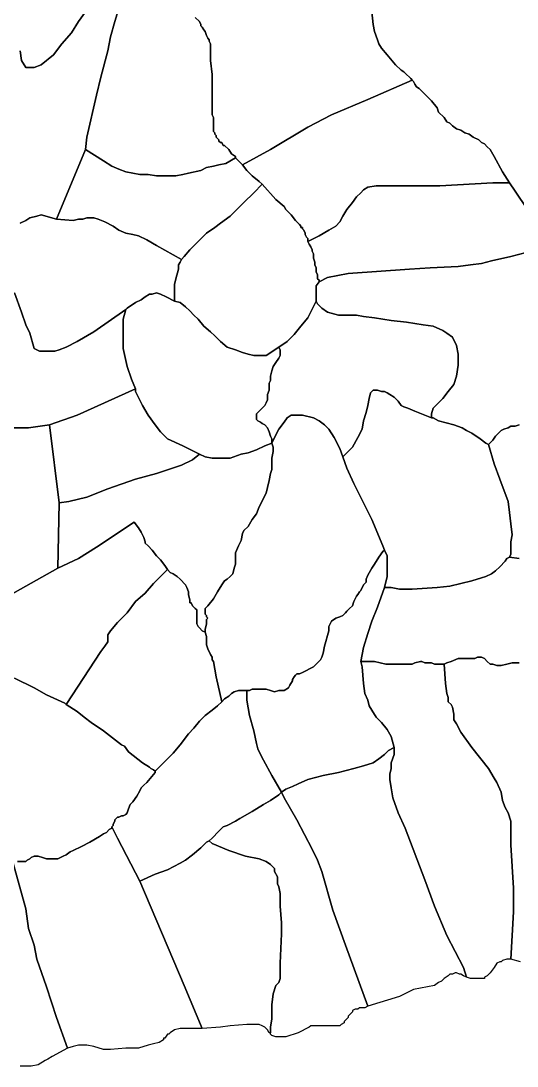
# Model space of a CAD drawing. Extents: x 20 to 266, y 22 to 174.
# Drawn here: x 184.5 to 214.7, y 33.4 to 97.1 of the extents above; entities that cross this region are included whole.
import ezdxf

# ---------------------------------------------------------------- set-up
doc = ezdxf.new("R2010")
doc.units = 0
doc.layers.add('KAREMO', color=7, linetype='CONTINUOUS')

msp = doc.modelspace()

# ---------------------------------------------------------------- linework, layer by layer
at = {"layer": 'KAREMO', "color": 2}
for points in [[(184.411303, 95.238376), (184.495973, 94.645653), (184.749983, 94.222281), (184.91932, 94.222281), (185.258001, 94.222281), (185.681352, 94.391628), (186.443384, 94.984351), (186.951401, 95.661752), (187.544093, 96.339148), (187.967444, 97.016549), (188.390791, 97.609272), (188.729472, 98.032648), (188.983482, 98.286672), (189.237493, 98.540697), (189.660844, 98.625371), (190.422872, 98.625371), (190.676883, 98.710044), (190.168862, 97.016549), (189.914855, 96.085127), (189.745514, 95.238376), (189.322163, 93.629554), (189.068153, 92.528782), (188.475461, 89.988538), (188.390791, 89.226464)], [(195.079726, 97.270574), (195.333733, 97.016549), (195.418403, 96.847198), (195.418403, 96.762524), (195.503073, 96.67785), (195.587743, 96.508499), (195.672414, 96.423826), (195.757084, 96.169801), (195.841754, 96.00045), (195.926424, 95.915776), (195.926424, 95.831103), (196.011094, 95.661752), (196.011094, 95.577078), (196.011094, 95.492401), (196.011094, 95.407727), (196.011094, 95.323053), (196.011094, 95.238376), (196.011094, 95.069029), (196.011094, 94.984351), (196.011094, 94.645653), (196.095765, 93.798905), (196.095765, 93.290856), (196.095765, 92.274757), (196.095765, 91.851385), (196.095765, 91.59736), (196.095765, 91.343335), (196.180435, 91.173984), (196.180435, 90.91996), (196.180435, 90.835286), (196.180435, 90.665939), (196.180435, 90.581261), (196.180435, 90.496588), (196.180435, 90.411914), (196.180435, 90.327237), (196.265105, 90.242563), (196.265105, 90.157889), (196.349775, 90.073212), (196.349775, 89.988538), (196.434445, 89.903864), (196.519116, 89.819187), (196.519116, 89.734513), (196.603786, 89.64984), (196.688456, 89.64984), (196.773126, 89.480489), (196.857793, 89.480489), (197.111803, 89.226464), (197.281144, 88.972439), (197.535154, 88.803092), (197.535154, 88.718415), (196.942463, 88.379716), (196.519116, 88.295043), (196.180435, 88.210365), (195.757084, 88.125692), (195.418403, 87.956344), (194.656375, 87.786993), (194.317694, 87.702319), (193.894343, 87.617642), (193.640333, 87.617642), (193.301655, 87.617642), (192.708964, 87.617642), (192.200943, 87.702319), (191.692922, 87.702319), (191.269574, 87.786993), (190.846223, 87.871667), (190.422872, 88.041018), (189.999521, 88.210365), (189.491504, 88.549067), (188.390791, 89.226464), (188.475461, 89.988538), (189.068153, 92.528782), (189.322163, 93.629554), (189.745514, 95.238376), (189.914855, 96.085127), (190.168862, 97.016549), (190.676883, 98.710044)], [(188.390791, 97.609272), (187.967444, 97.016549), (187.544093, 96.339148), (186.951401, 95.661752), (186.443384, 94.984351), (185.681352, 94.391628), (185.258001, 94.222281), (184.91932, 94.222281), (184.749983, 94.222281), (184.495973, 94.645653), (184.411302, 95.238376)], [(205.832816, 97.609272), (205.917486, 96.847198), (206.002156, 96.423826), (206.171497, 95.915776), (206.256167, 95.661752), (206.425507, 95.407727), (206.764188, 94.984351), (207.272206, 94.391628), (207.610886, 94.05293), (207.780227, 93.968256), (207.949567, 93.798905), (208.118908, 93.629554), (208.203578, 93.54488), (208.288248, 93.460207), (205.578805, 92.274757), (203.377387, 91.343335), (201.937994, 90.581261), (199.651906, 89.226464), (197.958505, 88.295043), (197.789165, 88.46439), (197.535154, 88.718415), (197.535154, 88.803092), (197.281144, 88.972439), (197.111803, 89.226464), (196.857793, 89.480489), (196.773126, 89.480489), (196.688456, 89.64984), (196.603786, 89.64984), (196.519116, 89.734513), (196.519116, 89.819187), (196.434445, 89.903864), (196.349775, 89.988538), (196.349775, 90.073212), (196.265105, 90.157889), (196.265105, 90.242563), (196.180435, 90.327237), (196.180435, 90.411914), (196.180435, 90.496588), (196.180435, 90.581261), (196.180435, 90.665939), (196.180435, 90.835286), (196.180435, 90.91996), (196.180435, 91.173984), (196.095765, 91.343335), (196.095765, 91.59736), (196.095765, 91.851385), (196.095765, 92.274757), (196.095765, 93.290856), (196.095765, 93.798905), (196.011094, 94.645653), (196.011094, 94.984351), (196.011094, 95.069029), (196.011094, 95.238376), (196.011094, 95.323053), (196.011094, 95.407727), (196.011094, 95.492401), (196.011094, 95.577078), (196.011094, 95.661752), (195.926424, 95.831103), (195.926424, 95.915776), (195.841754, 96.00045), (195.757084, 96.169801), (195.672414, 96.423826), (195.587743, 96.508499), (195.503073, 96.67785), (195.418403, 96.762524), (195.418403, 96.847198), (195.333733, 97.016549), (195.079726, 97.270574)], [(215.31586, 85.585448), (214.553828, 86.686221), (214.215147, 87.19427), (213.7918, 87.871667), (213.283779, 88.803092), (213.029768, 89.226464), (212.860428, 89.395815), (212.691087, 89.565162), (212.521747, 89.64984), (212.352407, 89.819187), (212.013729, 89.988538), (211.759719, 90.157889), (211.505708, 90.242563), (211.251698, 90.411914), (210.997687, 90.496588), (210.743677, 90.665939), (210.574336, 90.835286), (210.404999, 90.91996), (210.235659, 91.173984), (209.896978, 91.512686), (209.812308, 91.766711), (209.473627, 92.190083), (209.219617, 92.444108), (208.965606, 92.698133), (208.711599, 92.952157), (208.542259, 93.036831), (208.457588, 93.206182), (208.372918, 93.375533), (208.288248, 93.460207), (208.203578, 93.54488), (208.118908, 93.629554), (207.949567, 93.798905), (207.780227, 93.968256), (207.610886, 94.05293), (207.272206, 94.391628), (206.764188, 94.984351), (206.425507, 95.407727), (206.256167, 95.661752), (206.171497, 95.915776), (206.002156, 96.423826), (205.917486, 96.847198), (205.832816, 97.609272)], [(214.215147, 87.19427), (213.199109, 87.19427), (209.981648, 87.024919), (208.288248, 87.024919), (206.679518, 87.024919), (206.086826, 87.024919), (205.578805, 86.940245), (205.324795, 86.770894), (205.155458, 86.601547), (204.901447, 86.347522), (204.647437, 86.00882), (204.308756, 85.585448), (204.054745, 85.162072), (203.885405, 84.823374), (203.631394, 84.569349), (203.208047, 84.315325), (202.615356, 83.976626), (201.937994, 83.637928), (201.937994, 83.807275), (201.853327, 83.891953), (201.768657, 84.0613), (201.768657, 84.145977), (201.683987, 84.315325), (201.599317, 84.399998), (201.599317, 84.484676), (201.514647, 84.484676), (201.514647, 84.569349), (201.429976, 84.654023), (201.345306, 84.7387), (201.175966, 84.908048), (200.921955, 85.24675), (200.752615, 85.416097), (200.667945, 85.500774), (200.583274, 85.585448), (200.498604, 85.754796), (199.990587, 86.178171), (199.143885, 87.109593), (198.974544, 87.278944), (198.551193, 87.617642), (198.212516, 87.956344), (197.958505, 88.295043), (199.651906, 89.226464), (201.937994, 90.581261), (203.377387, 91.343335), (205.578805, 92.274757), (208.288248, 93.460207), (208.372918, 93.375533), (208.457588, 93.206182), (208.542259, 93.036831), (208.711599, 92.952157), (208.965606, 92.698133), (209.219617, 92.444108), (209.473627, 92.190083), (209.812308, 91.766711), (209.896978, 91.512686), (210.235659, 91.173984), (210.404999, 90.91996), (210.574336, 90.835286), (210.743677, 90.665939), (210.997687, 90.496588), (211.251698, 90.411914), (211.505708, 90.242563), (211.759719, 90.157889), (212.013729, 89.988538), (212.352407, 89.819187), (212.521747, 89.64984), (212.691087, 89.565162), (212.860428, 89.395815), (213.029768, 89.226464), (213.283779, 88.803092), (213.7918, 87.871667), (214.215147, 87.19427)], [(188.390791, 89.226464), (186.61272, 84.992725), (185.681352, 85.24675), (185.427341, 85.162072), (185.00399, 85.077399), (184.749983, 84.908048), (184.411302, 84.7387)], [(197.535154, 88.718415), (197.789165, 88.46439), (197.958505, 88.295043), (198.212516, 87.956344), (198.551193, 87.617642), (198.974544, 87.278944), (199.143885, 87.109593), (198.635863, 86.601547), (198.043176, 86.00882), (197.196474, 85.162072), (196.603786, 84.7387), (196.265105, 84.484676), (195.757084, 84.145977), (194.741045, 83.129878), (194.402364, 82.706503), (194.233024, 82.537155), (192.708964, 83.383903), (192.116273, 83.722602), (191.608255, 83.976626), (191.269574, 84.0613), (190.846223, 84.145977), (190.422872, 84.315325), (190.084191, 84.569349), (189.576174, 84.823374), (189.152823, 84.992725), (188.898812, 85.077399), (188.729472, 85.077399), (188.475461, 85.077399), (188.221454, 84.992725), (187.967444, 84.992725), (187.628763, 84.908048), (186.61272, 84.992725), (188.390791, 89.226464), (189.491504, 88.549067), (189.999521, 88.210365), (190.422872, 88.041018), (190.846223, 87.871667), (191.269574, 87.786993), (191.692922, 87.702319), (192.200943, 87.702319), (192.708964, 87.617642), (193.301655, 87.617642), (193.640333, 87.617642), (193.894343, 87.617642), (194.317694, 87.702319), (194.656375, 87.786993), (195.418403, 87.956344), (195.757084, 88.125692), (196.180435, 88.210365), (196.519116, 88.295043), (196.942463, 88.379716), (197.535154, 88.718415)], [(215.23119, 82.960527), (214.299818, 82.706503), (213.114438, 82.452478), (212.521747, 82.283131), (211.844389, 82.198453), (211.082357, 82.11378), (209.388957, 82.029106), (208.118908, 81.944429), (204.393426, 81.690404), (203.123377, 81.436383), (202.615355, 81.182358), (202.615355, 81.267032), (202.530685, 81.351706), (202.530685, 81.436383), (202.530685, 81.521057), (202.530685, 81.60573), (202.446015, 81.775081), (202.446015, 82.029106), (202.361345, 82.198453), (202.361345, 82.367804), (202.276675, 82.621829), (202.276675, 82.706503), (202.276675, 82.875854), (202.192005, 83.045201), (202.192005, 83.129878), (202.107334, 83.299226), (202.022664, 83.468577), (201.937994, 83.637928), (202.615355, 83.976626), (203.208047, 84.315325), (203.631394, 84.569349), (203.885405, 84.823374), (204.054745, 85.162073), (204.308756, 85.585448), (204.647437, 86.00882), (204.901447, 86.347522), (205.155458, 86.601547), (205.324795, 86.770894), (205.578805, 86.940245), (206.086826, 87.024919), (206.679518, 87.024919), (208.288248, 87.024919), (209.981648, 87.024919), (213.199109, 87.19427), (214.215147, 87.19427), (214.553828, 86.686221), (215.31586, 85.585448)], [(201.937994, 83.637928), (202.022664, 83.468577), (202.107334, 83.299226), (202.192005, 83.129878), (202.192005, 83.045201), (202.276675, 82.875854), (202.276675, 82.706503), (202.276675, 82.621829), (202.361345, 82.367804), (202.361345, 82.198453), (202.446015, 82.029106), (202.446015, 81.775081), (202.530685, 81.60573), (202.530685, 81.521057), (202.530685, 81.436383), (202.530685, 81.351706), (202.615355, 81.267032), (202.615355, 81.182358), (202.446015, 80.928333), (202.446015, 80.504958), (202.446015, 80.081586), (202.446015, 79.996908), (201.937994, 78.98081), (201.514646, 78.472764), (201.091296, 77.964714), (200.667945, 77.541339), (200.159927, 77.20264), (199.397895, 76.694591), (199.143885, 76.694591), (198.974544, 76.694591), (198.635863, 76.694591), (198.297186, 76.779265), (197.958505, 76.863942), (197.535154, 77.033289), (197.027133, 77.20264), (196.603786, 77.541339), (196.265105, 77.880037), (196.011094, 78.134062), (195.587743, 78.472764), (195.249063, 78.896136), (194.995056, 79.150161), (194.741045, 79.404185), (194.487034, 79.65821), (194.148354, 79.912235), (193.809673, 79.996908), (193.809673, 80.504958), (193.809673, 80.674309), (193.809673, 81.013007), (193.894343, 81.351706), (194.063683, 81.944429), (194.063683, 82.198453), (194.148354, 82.367804), (194.233024, 82.537155), (194.402364, 82.706503), (194.741045, 83.129878), (195.757084, 84.145977), (196.265105, 84.484676), (196.603786, 84.7387), (197.196474, 85.162073), (198.043176, 86.00882), (198.635863, 86.601547), (199.143885, 87.109593), (199.990587, 86.178171), (200.498604, 85.754796), (200.583274, 85.585448), (200.667945, 85.500774), (200.752615, 85.416097), (200.921955, 85.24675), (201.175966, 84.908048), (201.345306, 84.7387), (201.429976, 84.654023), (201.514646, 84.569349), (201.514646, 84.484676), (201.599317, 84.484676), (201.599317, 84.399998), (201.683987, 84.315325), (201.768657, 84.145977), (201.768657, 84.0613), (201.853327, 83.891953), (201.937994, 83.807275), (201.937994, 83.637928)], [(186.61272, 84.992725), (187.628763, 84.908048), (187.967444, 84.992725), (188.221454, 84.992725), (188.475461, 85.077399), (188.729472, 85.077399), (188.898812, 85.077399), (189.152823, 84.992725), (189.576174, 84.823374), (190.084191, 84.569349), (190.422872, 84.315325), (190.846223, 84.145977), (191.269574, 84.0613), (191.608255, 83.976626), (192.116273, 83.722602), (192.708964, 83.383903), (194.233024, 82.537155), (194.148354, 82.367804), (194.063684, 82.198453), (194.063684, 81.944429), (193.894343, 81.351706), (193.809673, 81.013007), (193.809673, 80.674309), (193.809673, 80.504958), (193.809673, 79.996908), (193.301655, 80.250933), (192.962975, 80.420284), (192.708964, 80.504958), (192.454953, 80.420284), (192.285613, 80.420284), (192.031602, 80.250933), (191.777592, 80.081586), (191.438915, 79.912235), (190.930893, 79.573536), (190.846223, 79.488859), (188.898812, 78.134062), (187.882773, 77.541339), (187.205412, 77.20264), (186.782061, 77.033289), (186.528054, 76.948616), (186.189373, 76.948616), (185.850692, 76.948616), (185.596682, 76.948616), (185.427341, 77.033289), (185.258001, 77.117967), (185.00399, 78.049388), (184.749983, 78.557437), (184.495973, 79.319512), (184.072622, 80.504958)], [(184.411303, 84.7387), (184.749983, 84.908048), (185.00399, 85.077399), (185.427341, 85.162072), (185.681352, 85.24675), (186.612721, 84.992725)], [(214.807839, 72.460848), (214.553828, 72.376175), (214.384488, 72.376175), (214.299818, 72.376175), (214.130477, 72.291501), (213.876467, 72.206827), (213.70713, 72.12215), (213.537789, 71.952803), (213.368449, 71.783452), (213.199109, 71.529427), (212.945098, 71.275402), (212.775758, 71.360076), (212.437077, 71.614101), (211.929059, 71.952803), (211.590378, 72.12215), (211.336368, 72.291501), (210.828347, 72.460848), (209.896978, 72.714873), (209.558297, 72.884224), (209.473627, 72.884224), (209.473627, 73.138249), (209.558297, 73.476947), (210.150989, 74.06967), (210.489666, 74.493046), (210.828347, 74.916422), (210.997687, 75.424467), (211.082357, 76.101868), (211.082357, 76.440566), (211.082357, 76.779265), (210.997687, 77.287314), (210.743677, 77.795363), (210.404999, 78.049388), (210.150989, 78.218739), (209.558297, 78.472764), (208.965606, 78.557438), (207.949567, 78.726788), (207.018195, 78.811462), (206.002156, 78.98081), (205.324795, 79.065487), (204.901447, 79.150161), (204.308756, 79.150161), (203.800735, 79.150161), (203.123377, 79.319512), (202.784696, 79.573536), (202.530685, 79.827561), (202.446015, 79.996908), (202.446015, 80.081586), (202.446015, 80.504958), (202.446015, 80.928333), (202.615356, 81.182358), (203.123377, 81.436383), (204.393426, 81.690404), (208.118908, 81.944429), (209.388957, 82.029106), (211.082357, 82.11378), (211.844389, 82.198453), (212.521747, 82.283131), (213.114438, 82.452478), (214.299818, 82.706503), (215.23119, 82.960527)], [(184.072622, 80.504958), (184.495973, 79.319512), (184.749983, 78.557437), (185.00399, 78.049388), (185.258001, 77.117967), (185.427341, 77.033289), (185.596682, 76.948616), (185.850692, 76.948616), (186.189373, 76.948616), (186.528054, 76.948616), (186.782061, 77.033289), (187.205412, 77.20264), (187.882773, 77.541339), (188.898812, 78.134062), (190.846223, 79.488859)], [(193.809673, 79.996908), (194.148354, 79.912235), (194.487034, 79.65821), (194.741045, 79.404185), (194.995056, 79.150161), (195.249063, 78.896136), (195.587743, 78.472764), (196.011094, 78.134062), (196.265105, 77.880037), (196.603786, 77.541339), (197.027133, 77.20264), (197.535154, 77.033289), (197.958505, 76.863942), (198.297186, 76.779265), (198.635863, 76.694591), (198.974544, 76.694591), (199.143885, 76.694591), (199.397895, 76.694591), (200.159927, 77.20264), (200.244594, 77.033289), (200.244594, 76.863942), (200.244594, 76.694591), (200.159927, 76.52524), (199.990587, 76.271215), (199.821246, 76.017194), (199.736576, 75.763169), (199.651906, 75.424467), (199.651906, 75.170443), (199.567236, 75.001095), (199.567236, 74.831744), (199.567236, 74.57772), (199.482565, 74.323695), (199.482565, 74.154348), (199.482565, 73.984997), (199.397895, 73.815646), (199.313225, 73.646298), (198.974544, 73.3076), (198.889874, 73.222922), (198.805204, 73.138249), (198.805204, 72.968898), (198.805204, 72.884224), (198.805204, 72.79955), (198.889874, 72.714873), (199.059214, 72.630199), (199.143885, 72.545526), (199.313225, 72.460848), (199.482565, 72.291501), (199.567236, 72.037476), (199.651906, 71.783452), (199.736576, 71.614101), (199.736576, 71.360076), (199.313225, 71.190728), (198.805204, 70.936704), (198.297186, 70.767353), (197.873835, 70.682679), (197.196474, 70.428654), (196.519116, 70.428654), (196.095765, 70.428654), (195.672414, 70.513328), (195.333733, 70.682679), (195.164392, 70.767353), (194.317694, 71.190728), (193.386322, 71.614101), (192.962974, 72.037476), (192.624294, 72.460848), (192.200943, 73.053575), (191.862262, 73.646298), (191.438915, 74.493046), (191.438915, 74.662397), (191.184904, 75.25512), (190.930893, 76.017194), (190.676883, 77.117967), (190.676883, 77.880037), (190.676883, 78.896136), (190.846223, 79.488859), (190.930893, 79.573536), (191.438915, 79.912235), (191.777592, 80.081586), (192.031602, 80.250933), (192.285613, 80.420284), (192.454953, 80.420284), (192.708964, 80.504958), (192.962974, 80.420284), (193.301655, 80.250933), (193.809673, 79.996908)], [(209.473627, 72.884224), (208.457588, 73.3076), (208.034237, 73.476947), (207.780227, 73.561624), (207.610886, 73.646298), (207.441546, 73.900323), (207.187535, 74.154347), (206.933528, 74.323695), (206.764188, 74.408372), (206.594848, 74.493046), (206.425507, 74.493046), (206.171497, 74.57772), (205.917486, 74.57772), (205.748146, 74.408372), (205.663475, 74.06967), (205.578805, 73.646298), (205.494135, 73.222922), (205.324795, 72.714873), (205.240128, 72.206827), (204.986117, 71.698778), (204.647437, 71.106051), (204.054745, 70.513328), (203.885405, 71.021377), (203.546728, 71.698778), (203.208047, 72.206827), (202.954036, 72.460848), (202.615356, 72.714873), (202.276675, 72.884224), (201.599317, 73.053575), (201.260636, 73.053575), (200.921955, 73.053575), (200.667945, 72.884224), (200.498604, 72.630199), (200.159927, 72.206827), (199.990587, 71.868125), (199.736576, 71.360076), (199.736576, 71.614101), (199.651906, 71.783452), (199.567236, 72.037476), (199.482565, 72.291501), (199.313225, 72.460848), (199.143885, 72.545526), (199.059214, 72.630199), (198.889874, 72.714873), (198.805204, 72.79955), (198.805204, 72.884224), (198.805204, 72.968898), (198.805204, 73.138249), (198.889874, 73.222922), (198.974544, 73.3076), (199.313225, 73.646298), (199.397895, 73.815646), (199.482565, 73.984997), (199.482565, 74.154347), (199.482565, 74.323695), (199.567236, 74.57772), (199.567236, 74.831744), (199.567236, 75.001095), (199.651906, 75.170443), (199.651906, 75.424467), (199.736576, 75.763169), (199.821246, 76.017194), (199.990587, 76.271215), (200.159927, 76.52524), (200.244594, 76.694591), (200.244594, 76.863942), (200.244594, 77.033289), (200.159927, 77.20264), (200.667945, 77.541339), (201.091296, 77.964714), (201.514647, 78.472764), (201.937994, 78.98081), (202.446015, 79.996908), (202.530685, 79.827561), (202.784696, 79.573536), (203.123377, 79.319512), (203.800735, 79.150161), (204.308756, 79.150161), (204.901447, 79.150161), (205.324795, 79.065487), (206.002156, 78.98081), (207.018195, 78.811462), (207.949567, 78.726788), (208.965606, 78.557437), (209.558297, 78.472764), (210.150989, 78.218739), (210.404999, 78.049388), (210.743677, 77.795363), (210.997687, 77.287314), (211.082357, 76.779265), (211.082357, 76.440566), (211.082357, 76.101868), (210.997687, 75.424467), (210.828347, 74.916422), (210.489666, 74.493046), (210.150989, 74.06967), (209.558297, 73.476947), (209.473627, 73.138249), (209.473627, 72.884224), (209.558297, 72.884224), (209.896978, 72.714873), (210.828347, 72.460848), (211.336368, 72.291501), (211.590378, 72.12215), (211.929059, 71.952802), (212.437077, 71.614101), (212.775758, 71.360076), (212.945098, 71.275402), (213.283779, 70.089956), (213.62246, 69.158531), (214.130477, 67.803734), (214.215147, 67.126337), (214.299818, 66.448936), (214.384488, 65.77154), (214.299818, 65.348164), (214.299818, 64.840115), (214.299818, 64.58609), (214.215147, 64.416742), (214.045807, 64.332069), (213.961137, 64.162718), (213.62246, 63.824019), (213.368449, 63.569995), (213.114438, 63.400644), (212.775758, 63.231293), (212.521747, 63.146619), (211.929059, 62.977272), (211.251698, 62.807921), (210.574336, 62.63857), (209.812308, 62.553896), (208.288248, 62.469222), (207.949567, 62.469222), (207.526216, 62.469222), (207.018195, 62.553896), (206.594848, 62.553896), (206.764188, 63.231293), (206.764188, 63.569995), (206.764188, 63.908693), (206.764188, 64.162718), (206.764188, 64.501416), (206.594848, 64.840115), (206.510177, 65.094139), (205.832816, 66.702961), (204.732107, 68.904506), (204.308756, 69.835931), (204.054745, 70.513328), (204.647437, 71.106051), (204.986117, 71.698778), (205.240128, 72.206827), (205.324795, 72.714873), (205.494135, 73.222922), (205.578805, 73.646298), (205.663475, 74.06967), (205.748146, 74.408372), (205.917486, 74.57772), (206.171497, 74.57772), (206.425507, 74.493046), (206.594848, 74.493046), (206.764188, 74.408372), (206.933528, 74.323695), (207.187535, 74.154348), (207.441546, 73.900323), (207.610886, 73.646298), (207.780227, 73.561624), (208.034237, 73.476947), (208.457588, 73.3076), (209.473627, 72.884224)], [(190.846223, 79.488859), (190.676883, 78.896136), (190.676883, 77.880037), (190.676883, 77.117967), (190.930893, 76.017194), (191.184904, 75.25512), (191.438915, 74.662397), (187.882773, 73.053575), (186.189373, 72.460848), (184.91932, 72.291501), (182.379221, 72.291501)], [(195.333733, 70.682679), (194.910385, 70.343981), (194.233024, 70.005279), (192.708964, 69.497233), (191.438915, 69.158531), (189.745514, 68.565808), (188.475461, 68.057758), (187.374752, 67.803734), (186.782061, 67.71906), (186.189373, 72.460848), (187.882773, 73.053575), (191.438915, 74.662397), (191.438915, 74.493046), (191.862262, 73.646298), (192.200943, 73.053575), (192.624294, 72.460848), (192.962975, 72.037476), (193.386322, 71.614101), (194.317694, 71.190728), (195.164393, 70.767353), (195.333733, 70.682679)], [(204.054745, 70.513328), (204.308756, 69.835931), (204.732107, 68.904506), (205.832816, 66.702961), (206.510177, 65.094139), (206.594848, 64.840115), (206.510177, 64.755441), (206.256167, 64.416742), (206.002156, 63.993367), (205.832816, 63.739342), (205.578805, 63.31597), (205.494135, 63.061945), (205.494135, 62.892594), (205.324795, 62.723247), (205.155458, 62.384545), (205.070788, 62.299871), (204.986117, 62.13052), (204.901447, 62.045846), (204.816777, 61.876496), (204.732107, 61.707148), (204.647437, 61.453123), (204.478096, 61.283772), (204.308756, 61.114425), (204.224086, 61.029748), (204.054745, 60.8604), (203.885405, 60.775723), (203.631394, 60.691049), (203.377387, 60.521698), (203.292717, 60.352351), (203.208047, 60.183), (203.208047, 59.928975), (202.954036, 58.997554), (202.869366, 58.574178), (202.784696, 58.320153), (202.700026, 58.150806), (202.530685, 57.981455), (202.276675, 57.72743), (202.107334, 57.642756), (201.768657, 57.473406), (201.599317, 57.388732), (201.429976, 57.304058), (201.260636, 57.304058), (201.175966, 57.219381), (201.091296, 57.134707), (201.006625, 56.965356), (201.006625, 56.880682), (200.837285, 56.626658), (200.752615, 56.457307), (200.498604, 56.287959), (200.329264, 56.287959), (200.159927, 56.287959), (199.905916, 56.203286), (199.651906, 56.287959), (199.397895, 56.372633), (199.228555, 56.372633), (199.059214, 56.372633), (198.974544, 56.372633), (198.805204, 56.372633), (198.720534, 56.372633), (198.551193, 56.372633), (198.381856, 56.287959), (198.212516, 56.287959), (198.043176, 56.287959), (197.873835, 56.287959), (197.704495, 56.287959), (197.450484, 56.203286), (197.281144, 56.118608), (197.111803, 55.949261), (196.857793, 55.77991), (196.688456, 55.610559), (196.349775, 57.134707), (196.180435, 58.066129), (196.095765, 58.150806), (196.095765, 58.320153), (196.011094, 58.489504), (195.841754, 58.828203), (195.757084, 59.082227), (195.757084, 59.590277), (195.672414, 59.844301), (195.672414, 60.013652), (195.757084, 60.352351), (195.757084, 60.606376), (195.841754, 60.691049), (195.757084, 60.775723), (195.757084, 60.8604), (195.672414, 60.945074), (195.672414, 61.029748), (195.672414, 61.114425), (195.672414, 61.283772), (195.841754, 61.453123), (196.180435, 61.876496), (196.434445, 62.299871), (196.688456, 62.723247), (196.857793, 62.977272), (197.027133, 63.061945), (197.196474, 63.231293), (197.365814, 63.400644), (197.450484, 63.739342), (197.535154, 63.993367), (197.535154, 64.416742), (197.535154, 64.670767), (197.704495, 65.094139), (197.873835, 65.432841), (197.958505, 65.856213), (198.043176, 66.025564), (198.297186, 66.279589), (198.551193, 66.702961), (198.805204, 67.04166), (198.974544, 67.465035), (199.397895, 68.311783), (199.482565, 68.650481), (199.567236, 69.073857), (199.651906, 69.497233), (199.736576, 69.751254), (199.736576, 70.089956), (199.736576, 70.428654), (199.821246, 70.85203), (199.821246, 71.106051), (199.736576, 71.360076), (199.990587, 71.868125), (200.159927, 72.206827), (200.498604, 72.630199), (200.667945, 72.884224), (200.921955, 73.053575), (201.260636, 73.053575), (201.599317, 73.053575), (202.276675, 72.884224), (202.615356, 72.714873), (202.954036, 72.460848), (203.208047, 72.206827), (203.546728, 71.698778), (203.885405, 71.021377), (204.054745, 70.513328)], [(182.379221, 72.291501), (184.91932, 72.291501), (186.189373, 72.460848), (186.782061, 67.71906)], [(214.807839, 64.332069), (214.215147, 64.416742), (214.299818, 64.58609), (214.299818, 64.840115), (214.299818, 65.348164), (214.384488, 65.77154), (214.299818, 66.448936), (214.215147, 67.126337), (214.130477, 67.803734), (213.62246, 69.158531), (213.283779, 70.089956), (212.945098, 71.275402), (213.199109, 71.529427), (213.368449, 71.783452), (213.537789, 71.952802), (213.70713, 72.12215), (213.876467, 72.206827), (214.130477, 72.291501), (214.299818, 72.376175), (214.384488, 72.376175), (214.553828, 72.376175), (214.807839, 72.460848)], [(195.672414, 59.844301), (195.503073, 59.928975), (195.333733, 60.098326), (195.249063, 60.183), (195.164393, 60.352351), (195.164393, 60.437025), (195.164393, 60.775723), (195.164393, 61.029748), (195.164393, 61.199099), (195.079726, 61.283772), (194.995056, 61.36845), (194.910385, 61.453123), (194.825715, 61.622474), (194.741045, 61.622474), (194.741045, 61.791822), (194.656375, 62.13052), (194.656375, 62.299871), (194.571705, 62.553896), (194.487034, 62.723247), (194.148354, 63.061945), (193.979013, 63.231293), (193.725003, 63.400644), (193.555662, 63.485317), (193.386322, 63.654668), (193.216985, 63.908693), (192.962975, 64.247391), (192.708964, 64.501416), (192.454953, 64.840115), (192.200943, 65.094139), (192.031602, 65.26349), (192.031602, 65.348164), (191.946932, 65.602189), (191.862262, 65.77154), (191.777592, 65.940887), (191.608255, 66.194912), (191.354244, 66.533614), (189.068153, 65.009466), (187.967444, 64.332069), (186.697391, 63.739342), (186.782061, 67.71906), (187.374752, 67.803734), (188.475461, 68.057758), (189.745514, 68.565808), (191.438915, 69.158531), (192.708964, 69.497233), (194.233024, 70.005279), (194.910385, 70.343981), (195.333733, 70.682679), (195.672414, 70.513328), (196.095765, 70.428654), (196.519116, 70.428654), (197.196474, 70.428654), (197.873835, 70.682679), (198.297186, 70.767353), (198.805204, 70.936704), (199.313225, 71.190728), (199.736576, 71.360076), (199.821246, 71.106051), (199.821246, 70.85203), (199.736576, 70.428654), (199.736576, 70.089956), (199.736576, 69.751254), (199.651906, 69.497233), (199.567236, 69.073857), (199.482565, 68.650481), (199.397895, 68.311783), (198.974544, 67.465035), (198.805204, 67.04166), (198.551193, 66.702961), (198.297186, 66.279589), (198.043176, 66.025564), (197.958505, 65.856213), (197.873835, 65.432841), (197.704495, 65.094139), (197.535154, 64.670767), (197.535154, 64.416742), (197.535154, 63.993367), (197.450484, 63.739342), (197.365814, 63.400644), (197.196474, 63.231293), (197.027133, 63.061945), (196.857793, 62.977272), (196.688456, 62.723247), (196.434445, 62.299871), (196.180435, 61.876496), (195.841754, 61.453123), (195.672414, 61.283772), (195.672414, 61.114425), (195.672414, 61.029748), (195.672414, 60.945074), (195.757084, 60.8604), (195.757084, 60.775723), (195.841754, 60.691049), (195.757084, 60.606376), (195.757084, 60.352351), (195.672414, 60.013652), (195.672414, 59.844301)], [(186.782061, 67.71906), (186.697391, 63.739342), (184.749983, 62.63857), (182.040541, 61.114425)], [(182.040541, 61.114425), (184.749983, 62.63857), (186.697391, 63.739342), (187.967444, 64.332069), (189.068153, 65.009466), (191.354244, 66.533614), (191.608255, 66.194912), (191.777592, 65.940887), (191.862262, 65.77154), (191.946932, 65.602189), (192.031602, 65.348164), (192.031602, 65.26349), (192.200943, 65.094139), (192.454953, 64.840115), (192.708964, 64.501416), (192.962974, 64.247391), (193.216985, 63.908693), (193.386322, 63.654668)], [(206.594848, 62.553896), (206.171497, 61.36845), (205.832816, 60.521698), (205.578805, 59.759628), (205.324795, 58.91288), (205.155458, 58.066129), (205.240128, 57.72743), (205.324795, 56.711331), (205.409465, 56.118608), (205.578805, 55.695236), (205.663475, 55.356534), (205.832816, 55.10251), (206.086826, 54.679137), (206.425507, 54.340439), (206.764188, 53.917063), (207.018195, 53.493691), (207.187535, 52.816291), (206.848858, 52.64694), (206.594848, 52.392919), (206.256167, 52.138894), (205.917486, 51.884869), (205.324795, 51.715518), (204.732107, 51.546167), (203.800735, 51.292143), (202.869366, 51.122795), (201.937994, 50.868771), (201.345306, 50.614746), (201.006625, 50.445395), (200.583274, 50.276047), (200.329264, 50.106696), (199.736576, 51.122795), (199.228555, 52.054217), (199.059214, 52.392919), (198.889874, 52.731617), (198.805204, 53.070316), (198.635863, 53.83239), (198.381856, 54.763811), (198.212516, 55.695236), (198.212516, 56.287959), (198.381856, 56.287959), (198.551193, 56.372633), (198.720534, 56.372633), (198.805204, 56.372633), (198.974544, 56.372633), (199.059214, 56.372633), (199.228555, 56.372633), (199.397895, 56.372633), (199.651906, 56.287959), (199.905916, 56.203286), (200.159927, 56.287959), (200.329264, 56.287959), (200.498604, 56.287959), (200.752615, 56.457307), (200.837285, 56.626658), (201.006625, 56.880682), (201.006625, 56.965356), (201.091296, 57.134707), (201.175966, 57.219381), (201.260636, 57.304058), (201.429976, 57.304058), (201.599317, 57.388732), (201.768657, 57.473406), (202.107334, 57.642756), (202.276675, 57.72743), (202.530685, 57.981455), (202.700026, 58.150806), (202.784696, 58.320153), (202.869366, 58.574178), (202.954036, 58.997554), (203.208047, 59.928975), (203.208047, 60.183), (203.292717, 60.352351), (203.377387, 60.521698), (203.631394, 60.691049), (203.885405, 60.775723), (204.054745, 60.8604), (204.224086, 61.029748), (204.308756, 61.114425), (204.478096, 61.283772), (204.647437, 61.453123), (204.732107, 61.707148), (204.816777, 61.876495), (204.901447, 62.045846), (204.986117, 62.13052), (205.070788, 62.299871), (205.155458, 62.384545), (205.324795, 62.723247), (205.494135, 62.892594), (205.494135, 63.061945), (205.578805, 63.31597), (205.832816, 63.739342), (206.002156, 63.993367), (206.256167, 64.416742), (206.510177, 64.755441), (206.594848, 64.840115), (206.764188, 64.501416), (206.764188, 64.162718), (206.764188, 63.908693), (206.764188, 63.569995), (206.764188, 63.231293), (206.594848, 62.553896)], [(214.807839, 57.981455), (214.553828, 57.981455), (214.384488, 57.981455), (214.045807, 57.896781), (213.70713, 57.812104), (213.453119, 57.812104), (213.199109, 57.896781), (213.029768, 57.896781), (212.860428, 58.066129), (212.691087, 58.23548), (212.521747, 58.320153), (212.352407, 58.320153), (212.267737, 58.320153), (212.0984, 58.23548), (211.929059, 58.23548), (211.759719, 58.23548), (211.675049, 58.23548), (211.336368, 58.23548), (211.082357, 58.23548), (210.659006, 58.066129), (210.404999, 57.981455), (210.235659, 57.896781), (209.981648, 57.896781), (209.812308, 57.896781), (209.642968, 57.896781), (209.473627, 57.981455), (209.304287, 57.981455), (209.050276, 57.981455), (208.880936, 58.066129), (208.796266, 58.066129), (208.457588, 57.981455), (208.288248, 57.896781), (207.864897, 57.896781), (207.102865, 57.896781), (206.679518, 57.896781), (206.340837, 57.981455), (206.002156, 58.066129), (205.832816, 58.066129), (205.663475, 58.066129), (205.155458, 58.066129), (205.324795, 58.91288), (205.578805, 59.759628), (205.832816, 60.521698), (206.171497, 61.36845), (206.594848, 62.553896), (207.018195, 62.553896), (207.526216, 62.469222), (207.949567, 62.469222), (208.288248, 62.469222), (209.812308, 62.553896), (210.574336, 62.63857), (211.251698, 62.807921), (211.929059, 62.977272), (212.521747, 63.146619), (212.775758, 63.231293), (213.114438, 63.400644), (213.368449, 63.569995), (213.62246, 63.824019), (213.961137, 64.162718), (214.045807, 64.332069), (214.215147, 64.416742), (214.807839, 64.332069)], [(193.386322, 63.654668), (192.539624, 62.807921), (192.031602, 62.215197), (191.438915, 61.707148), (190.930893, 61.029748), (190.338202, 60.437025), (189.914855, 59.928975), (189.745514, 59.67495), (189.745514, 59.420926), (189.745514, 59.251578), (189.576174, 58.997554), (189.322163, 58.658855), (187.205412, 55.441211), (187.120742, 55.525885), (186.020033, 56.033935), (185.258001, 56.457307), (184.072622, 57.050033)], [(195.672414, 59.844301), (195.757084, 59.590277), (195.757084, 59.082227), (195.841754, 58.828203), (196.011094, 58.489504), (196.095765, 58.320153), (196.095765, 58.150806), (196.180435, 58.066129), (196.349775, 57.134707), (196.688456, 55.610559), (196.434445, 55.356534), (196.095765, 55.10251), (195.672414, 54.763811), (195.333733, 54.425113), (194.995056, 54.001737), (194.656375, 53.663039), (194.148354, 52.985642), (193.725003, 52.477592), (192.962974, 51.715518), (192.624294, 51.37682), (192.539624, 51.461494), (192.370283, 51.546167), (192.285613, 51.630845), (191.862262, 51.884869), (191.015564, 52.562266), (190.761553, 52.900965), (190.592213, 52.985642), (189.491504, 53.83239), (188.729472, 54.340439), (188.306121, 54.679137), (187.882773, 55.017836), (187.205412, 55.441211), (189.322163, 58.658855), (189.576174, 58.997554), (189.745514, 59.251578), (189.745514, 59.420926), (189.745514, 59.67495), (189.914855, 59.928975), (190.338202, 60.437025), (190.930893, 61.029748), (191.438915, 61.707148), (192.031602, 62.215197), (192.539624, 62.807921), (193.386322, 63.654668), (193.555662, 63.485317), (193.725003, 63.400644), (193.979013, 63.231293), (194.148354, 63.061945), (194.487034, 62.723247), (194.571705, 62.553896), (194.656375, 62.299871), (194.656375, 62.13052), (194.741045, 61.791822), (194.741045, 61.622474), (194.825715, 61.622474), (194.910385, 61.453123), (194.995056, 61.36845), (195.079726, 61.283772), (195.164392, 61.199099), (195.164392, 61.029748), (195.164392, 60.775723), (195.164392, 60.437025), (195.164392, 60.352351), (195.249063, 60.183), (195.333733, 60.098326), (195.503073, 59.928975), (195.672414, 59.844301)], [(210.235659, 57.896781), (210.320329, 56.711331), (210.404999, 56.118608), (210.489666, 55.864584), (210.489666, 55.610559), (210.659006, 55.441211), (210.743677, 55.27186), (210.828347, 54.848488), (210.828347, 54.509786), (210.997687, 54.255762), (211.251698, 53.747716), (211.929059, 52.816291), (212.945098, 51.546167), (213.283779, 50.953444), (213.453119, 50.69942), (213.70713, 50.106696), (213.7918, 49.598647), (213.961137, 49.175275), (214.130477, 48.836573), (214.299818, 48.328527), (214.299818, 47.989825), (214.299818, 47.481776), (214.299818, 46.889053), (214.469158, 44.264135), (214.469158, 42.824661), (214.299818, 39.945719), (214.045807, 39.945719), (213.7918, 39.861042), (213.70713, 39.776368), (213.62246, 39.776368), (213.453119, 39.691695), (213.283779, 39.43767), (213.029768, 39.098971), (212.860428, 38.92962), (212.691087, 38.844947), (212.691087, 38.760269), (212.606417, 38.760269), (212.352407, 38.760269), (212.183066, 38.760269), (212.013729, 38.760269), (211.844389, 38.760269), (211.590378, 38.844947), (211.421038, 39.43767), (210.404999, 41.38519), (209.642968, 43.163363), (209.050276, 44.772181), (207.864897, 47.905151), (207.441546, 48.836573), (207.102865, 49.767998), (207.018195, 50.360721), (206.933528, 50.86877), (206.933528, 51.207469), (207.018195, 51.546167), (207.018195, 51.884869), (207.187535, 52.392919), (207.187535, 52.816291), (207.018195, 53.493691), (206.764188, 53.917063), (206.425507, 54.340439), (206.086826, 54.679137), (205.832816, 55.10251), (205.663475, 55.356534), (205.578805, 55.695236), (205.409465, 56.118608), (205.324795, 56.711331), (205.240128, 57.72743), (205.155458, 58.066129), (205.663475, 58.066129), (205.832816, 58.066129), (206.002156, 58.066129), (206.340837, 57.981455), (206.679518, 57.896781), (207.102865, 57.896781), (207.864897, 57.896781), (208.288248, 57.896781), (208.457588, 57.981455), (208.796266, 58.066129), (208.880936, 58.066129), (209.050276, 57.981455), (209.304287, 57.981455), (209.473627, 57.981455), (209.642968, 57.896781), (209.812308, 57.896781), (209.981648, 57.896781), (210.235659, 57.896781)], [(214.892509, 39.776368), (214.299818, 39.945719), (214.469158, 42.824661), (214.469158, 44.264135), (214.299818, 46.889053), (214.299818, 47.481776), (214.299818, 47.989825), (214.299818, 48.328527), (214.130477, 48.836573), (213.961137, 49.175275), (213.7918, 49.598647), (213.70713, 50.106696), (213.453119, 50.69942), (213.283779, 50.953444), (212.945098, 51.546167), (211.929059, 52.816291), (211.251698, 53.747716), (210.997687, 54.255762), (210.828347, 54.509786), (210.828347, 54.848488), (210.743677, 55.271861), (210.659006, 55.441211), (210.489666, 55.610559), (210.489666, 55.864584), (210.404999, 56.118608), (210.320329, 56.711331), (210.235659, 57.896781), (210.404999, 57.981455), (210.659006, 58.066129), (211.082357, 58.23548), (211.336368, 58.23548), (211.675049, 58.23548), (211.759719, 58.23548), (211.929059, 58.23548), (212.0984, 58.23548), (212.267737, 58.320153), (212.352407, 58.320153), (212.521747, 58.320153), (212.691087, 58.23548), (212.860428, 58.066129), (213.029768, 57.896781), (213.199109, 57.896781), (213.453119, 57.812104), (213.70713, 57.812104), (214.045807, 57.896781), (214.384488, 57.981455), (214.553828, 57.981455), (214.807839, 57.981455)], [(184.072622, 57.050033), (185.258001, 56.457307), (186.020033, 56.033935), (187.120742, 55.525885), (187.205412, 55.441211)], [(200.329264, 50.106696), (200.159927, 49.937345), (199.651906, 49.598647), (199.228555, 49.344622), (198.551193, 48.92125), (197.789165, 48.497875), (197.535154, 48.328527), (197.027133, 48.074502), (196.773126, 47.989825), (196.519116, 47.7358), (196.095765, 47.312428), (195.926424, 47.143077), (195.757084, 47.058404), (195.418403, 46.719705), (194.910385, 46.29633), (194.487034, 45.957631), (194.148354, 45.78828), (193.386322, 45.364908), (192.624294, 45.110883), (191.692922, 44.687508), (190.338202, 47.312428), (189.999521, 47.989825), (190.084191, 48.074502), (190.084191, 48.159176), (190.168862, 48.328527), (190.168862, 48.413201), (190.338202, 48.582548), (190.422872, 48.582548), (190.592213, 48.667225), (190.676883, 48.667225), (190.846223, 48.751899), (190.930893, 48.836573), (191.015564, 49.090598), (191.100234, 49.344622), (191.269574, 49.513973), (191.523585, 49.852672), (191.692922, 50.19137), (191.777592, 50.360721), (191.946932, 50.530072), (192.116273, 50.69942), (192.624294, 51.292143), (192.624294, 51.37682), (192.962974, 51.715518), (193.725003, 52.477592), (194.148354, 52.985642), (194.656375, 53.663039), (194.995056, 54.001737), (195.333733, 54.425113), (195.672414, 54.763811), (196.095765, 55.10251), (196.434445, 55.356534), (196.688456, 55.610559), (196.857793, 55.77991), (197.111803, 55.949261), (197.281144, 56.118608), (197.450484, 56.203286), (197.704495, 56.287959), (197.873835, 56.287959), (198.043176, 56.287959), (198.212516, 56.287959), (198.212516, 55.695236), (198.381856, 54.763811), (198.635863, 53.83239), (198.805204, 53.070315), (198.889874, 52.731617), (199.059214, 52.392919), (199.228555, 52.054217), (199.736576, 51.122795), (200.329264, 50.106696)], [(187.205412, 55.441211), (187.882773, 55.017836), (188.306121, 54.679137), (188.729472, 54.340439), (189.491504, 53.83239), (190.592213, 52.985642), (190.761553, 52.900965), (191.015564, 52.562266), (191.862262, 51.884869), (192.285613, 51.630845), (192.370283, 51.546167), (192.539624, 51.461494), (192.624294, 51.37682), (192.624294, 51.292143), (192.116273, 50.69942), (191.946932, 50.530072), (191.777592, 50.360721), (191.692922, 50.19137), (191.523585, 49.852672), (191.269574, 49.513973), (191.100234, 49.344622), (191.015564, 49.090598), (190.930893, 48.836573), (190.846223, 48.751899), (190.676883, 48.667226), (190.592213, 48.667226), (190.422872, 48.582548), (190.338202, 48.582548), (190.168862, 48.413201), (190.168862, 48.328527), (190.084191, 48.159176), (190.084191, 48.074502), (189.999521, 47.989825), (189.999521, 47.905151), (189.830184, 47.820478), (189.660844, 47.651127), (189.491504, 47.566453), (189.237493, 47.397102), (188.644802, 47.058404), (188.136784, 46.804379), (187.628763, 46.550354), (187.459422, 46.465681), (187.205412, 46.29633), (187.036071, 46.211656), (186.866731, 46.126979), (186.697391, 46.042305), (186.528054, 46.042305), (186.358713, 46.042305), (186.189373, 46.042305), (186.020033, 46.042305), (185.766022, 46.126979), (185.512012, 46.211656), (185.342671, 46.211656), (185.258001, 46.211656), (185.088661, 46.126979), (185.00399, 46.042305), (184.834653, 45.957631), (184.749983, 45.872954), (184.580643, 45.872954), (184.241962, 45.872954)], [(211.590378, 38.844947), (211.421038, 38.92962), (211.251698, 39.014294), (211.167028, 39.014294), (210.997687, 39.098971), (210.913017, 39.098971), (210.743677, 39.014294), (210.574336, 39.014294), (210.489666, 38.92962), (210.235659, 38.760269), (210.066319, 38.590922), (209.896978, 38.506245), (209.642968, 38.336897), (209.219617, 38.25222), (208.372918, 38.082873), (207.526216, 37.659497), (205.578805, 37.066774), (204.224086, 40.792467), (203.462057, 42.909338), (202.784696, 45.280231), (202.530685, 45.957631), (202.192005, 46.635028), (201.260636, 48.413201), (200.498604, 49.767998), (200.329264, 50.106696), (200.583274, 50.276047), (201.006625, 50.445395), (201.345306, 50.614746), (201.937994, 50.86877), (202.869366, 51.122795), (203.800735, 51.292143), (204.732107, 51.546167), (205.324795, 51.715518), (205.917486, 51.884869), (206.256167, 52.138894), (206.594848, 52.392919), (206.848858, 52.64694), (207.187535, 52.816291), (207.187535, 52.392919), (207.018195, 51.884869), (207.018195, 51.546167), (206.933528, 51.207469), (206.933528, 50.86877), (207.018195, 50.360721), (207.102865, 49.767998), (207.441546, 48.836573), (207.864897, 47.905151), (209.050276, 44.772181), (209.642968, 43.163363), (210.404999, 41.38519), (211.421038, 39.43767), (211.590378, 38.844947)], [(205.578805, 37.066774), (205.409465, 36.9821), (205.240128, 36.9821), (205.155458, 36.9821), (205.070788, 36.9821), (204.986117, 36.897423), (204.901447, 36.897423), (204.816777, 36.897423), (204.647437, 36.812749), (204.647437, 36.728075), (204.562766, 36.643398), (204.393426, 36.474051), (204.393426, 36.389377), (204.139415, 36.135352), (204.139415, 36.050675), (203.970075, 35.966001), (203.885405, 35.881328), (203.716065, 35.881328), (203.631394, 35.881328), (203.462057, 35.881328), (203.377387, 35.881328), (203.208047, 35.881328), (203.038706, 35.881328), (202.869366, 35.881328), (202.784696, 35.881328), (202.615356, 35.881328), (202.530685, 35.881328), (202.361345, 35.881328), (202.276675, 35.881328), (202.192005, 35.881328), (202.107334, 35.881328), (202.022664, 35.79665), (201.345306, 35.457952), (201.091296, 35.373278), (200.837285, 35.288601), (200.583274, 35.203927), (200.329264, 35.203927), (200.244594, 35.203927), (199.990587, 35.203927), (199.736576, 35.288601), (199.651906, 35.373278), (199.651906, 35.457952), (199.651906, 35.627303), (199.651906, 35.79665), (199.736576, 36.3047), (199.736576, 36.812749), (199.736576, 37.151448), (199.821246, 37.828848), (199.990587, 38.336897), (200.159927, 38.506245), (200.244594, 38.760269), (200.244594, 39.014294), (200.244594, 39.691695), (200.329264, 41.469864), (200.329264, 42.147264), (200.244594, 43.163363), (200.244594, 43.925434), (200.159927, 44.348809), (200.075257, 44.518157), (200.075257, 44.602834), (200.075257, 44.687508), (200.075257, 44.772181), (200.075257, 44.856859), (200.075257, 44.941532), (199.905916, 45.280231), (199.905916, 45.449582), (199.736576, 45.618933), (199.651906, 45.703606), (199.397895, 45.872954), (198.974544, 46.042305), (198.127846, 46.211656), (197.111803, 46.550354), (196.095765, 46.97373), (195.926424, 47.143077), (196.095765, 47.312428), (196.519116, 47.7358), (196.773126, 47.989825), (197.027133, 48.074502), (197.535154, 48.328527), (197.789165, 48.497875), (198.551193, 48.92125), (199.228555, 49.344622), (199.651906, 49.598647), (200.159927, 49.937345), (200.329264, 50.106696), (200.498604, 49.767998), (201.260636, 48.413201), (202.192005, 46.635028), (202.530685, 45.957631), (202.784696, 45.280231), (203.462057, 42.909338), (204.224086, 40.792467), (205.578805, 37.066774)], [(184.241962, 45.872954), (184.580643, 45.872954), (184.749983, 45.872954), (184.834653, 45.957631), (185.00399, 46.042305), (185.088661, 46.126979), (185.258001, 46.211656), (185.342671, 46.211656), (185.512011, 46.211656), (185.766022, 46.126979), (186.020033, 46.042305), (186.189373, 46.042305), (186.358713, 46.042305), (186.528054, 46.042305), (186.697391, 46.042305), (186.866731, 46.126979), (187.036071, 46.211656), (187.205412, 46.29633), (187.459422, 46.46568), (187.628763, 46.550354), (188.136784, 46.804379), (188.644802, 47.058404), (189.237493, 47.397102), (189.491504, 47.566453), (189.660844, 47.651127), (189.830184, 47.820478), (189.999521, 47.905151), (189.999521, 47.989825), (190.338202, 47.312428), (191.692922, 44.687508)], [(199.651906, 35.457952), (199.567236, 35.457952), (199.482565, 35.627303), (199.397895, 35.711977), (199.313225, 35.79665), (199.143885, 35.881328), (198.974544, 35.966001), (198.720534, 35.966001), (198.212516, 35.966001), (197.196474, 35.881328), (196.603786, 35.79665), (195.503073, 35.711977), (194.402364, 38.336897), (191.692922, 44.687508), (192.624294, 45.110883), (193.386322, 45.364908), (194.148354, 45.78828), (194.487034, 45.957631), (194.910385, 46.29633), (195.418403, 46.719705), (195.757084, 47.058404), (195.926424, 47.143077), (196.095765, 46.97373), (197.111803, 46.550354), (198.127846, 46.211656), (198.974544, 46.042305), (199.397895, 45.872954), (199.651906, 45.703606), (199.736576, 45.618933), (199.905916, 45.449582), (199.905916, 45.280231), (200.075257, 44.941532), (200.075257, 44.856859), (200.075257, 44.772181), (200.075257, 44.687508), (200.075257, 44.602834), (200.075257, 44.518157), (200.159927, 44.348809), (200.244594, 43.925434), (200.244594, 43.163363), (200.329264, 42.147264), (200.329264, 41.469864), (200.244594, 39.691695), (200.244594, 39.014294), (200.244594, 38.760269), (200.159927, 38.506245), (199.990587, 38.336897), (199.821246, 37.828848), (199.736576, 37.151448), (199.736576, 36.812749), (199.736576, 36.3047), (199.651906, 35.79665), (199.651906, 35.627303), (199.651906, 35.457952)], [(191.692922, 44.687508), (194.402364, 38.336897), (195.503073, 35.711977), (194.656375, 35.711977), (194.148354, 35.711977), (193.809673, 35.627303), (193.555662, 35.457952), (193.470992, 35.373278), (193.386322, 35.373278), (193.216985, 35.119254), (193.132315, 35.119254), (193.132315, 35.03458), (192.878304, 34.865229), (192.539624, 34.780555), (192.200943, 34.695878), (191.608255, 34.52653), (190.846223, 34.52653), (189.914855, 34.441853), (189.830184, 34.441853), (189.491504, 34.441853), (188.898812, 34.611204), (188.475461, 34.695878), (188.221454, 34.695878), (187.967444, 34.695878), (187.628763, 34.611204), (187.290082, 34.52653), (186.61272, 36.389377), (186.020033, 38.25222), (185.427341, 39.945719), (185.258001, 40.792467), (184.91932, 41.808566), (184.749983, 42.994012), (183.987952, 45.78828)], [(183.987952, 45.78828), (184.749983, 42.994012), (184.91932, 41.808566), (185.258001, 40.792467), (185.427341, 39.945719), (186.020033, 38.25222), (186.61272, 36.389377), (187.290082, 34.52653)], [(187.290082, 34.52653), (186.358713, 34.018481), (186.104703, 33.84913), (185.935362, 33.764456), (185.512012, 33.510432), (185.088661, 33.425758), (185.00399, 33.425758), (184.411303, 33.425758)]]:
    msp.add_lwpolyline(points, dxfattribs=at)

doc.saveas('drawing.dxf')
